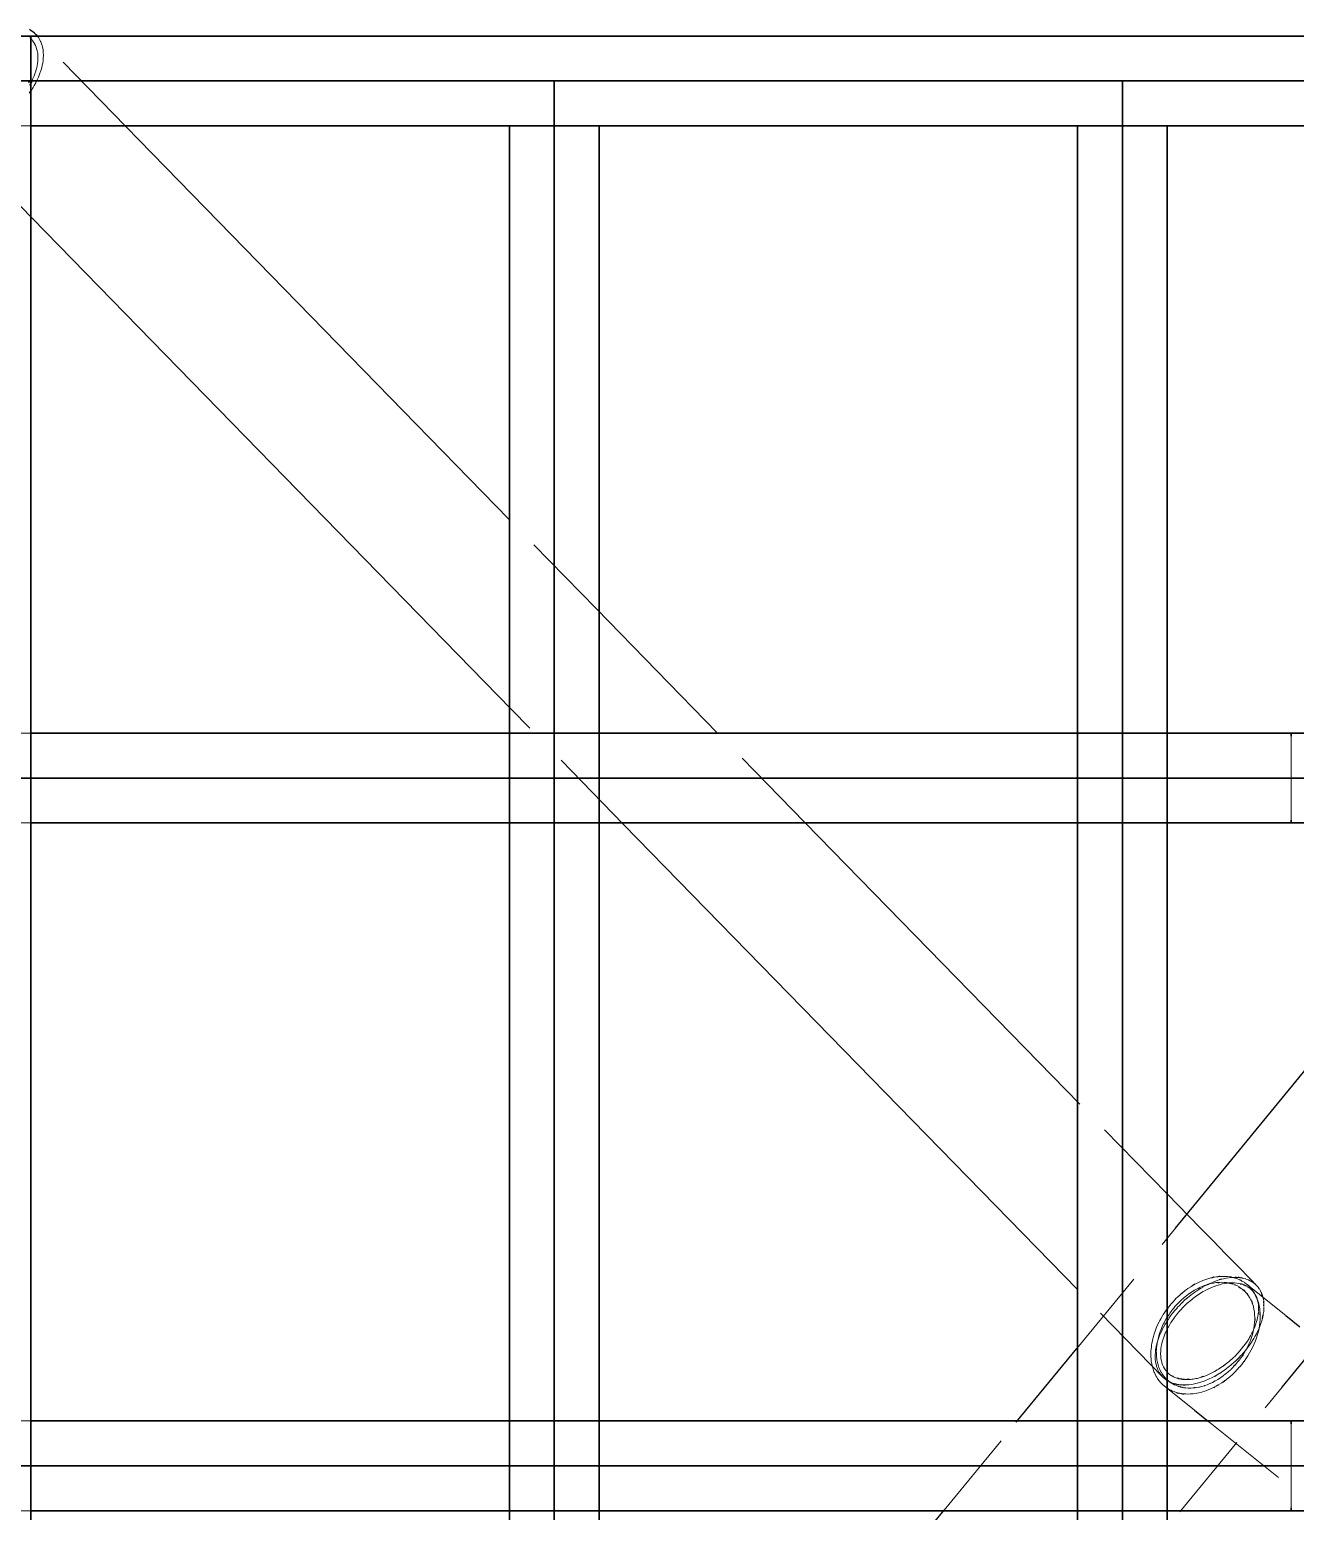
# Model space of a CAD drawing. Header units: millimetres. Extents: x -11795 to 47768, y 22971 to 65021.
# Drawn here: x 2571 to 4687, y 56670 to 59147 of the extents above; entities that cross this region are included whole.
import ezdxf

# ---------------------------------------------------------------- set-up
doc = ezdxf.new("R2010")
doc.units = ezdxf.units.MM
doc.linetypes.add('HIDDEN_50', pattern=[225, 150, -75])
for name, color, linetype, lineweight in [('PLATE_HIDDEN', 8, 'HIDDEN_50', 18), ('PLATE_VISIBLE', 7, 'Continuous', 35), ('PROFILE_HIDDEN', 9, 'HIDDEN_50', 18), ('PROFILE_VISIBLE', 4, 'Continuous', 25)]:
    doc.layers.add(name, color=color, linetype=linetype, lineweight=lineweight)

msp = doc.modelspace()

# ---------------------------------------------------------------- linework, layer by layer
at = {"layer": 'PLATE_HIDDEN'}
for p, q in [((4430.3, 59061.4), (-1238.1, 59061.4)), ((3447.9, 59061.4), (3447.9, 57559.4)), ((4397.9, 57559.4), (4397.9, 59061.4)), ((4754.9, 59061.4), (4480.2, 59061.4)), ((2572.9, 58905.2), (2572.9, 59025)), ((2578.4, 58986.4), (2428.5, 58986.4)), ((2628.4, 58986.4), (2588.4, 58986.4)), ((3372.9, 57824.6), (3372.9, 57974.2)), ((3522.9, 57974.2), (3522.9, 57824.6)), ((4322.9, 57824.6), (4322.9, 57974.2)), ((4472.9, 57974.2), (4472.9, 57824.6)), ((2502.9, 57970.8), (2572.6, 57970.8)), ((2572.9, 57817.1), (2572.9, 57966.9)), ((3369.7, 57970.8), (3519.2, 57970.8)), ((4326.2, 57970.8), (4475.6, 57970.8)), ((4679.9, 57966.1), (4679.9, 57825.5)), ((4754.9, 57895.8), (2502.9, 57895.8)), ((2572.6, 57820.8), (2502.9, 57820.8)), ((3519.2, 57820.8), (3369.7, 57820.8)), ((4475.6, 57820.8), (4326.2, 57820.8)), ((3447.9, 57559.4), (3447.9, 57355.1)), ((4397.9, 57355.1), (4397.9, 57559.4)), ((3447.9, 57305.2), (3447.9, 55595.8)), ((4397.9, 55595.8), (4397.9, 57305.2)), ((2502.9, 56820.8), (2572.6, 56820.8)), ((2572.9, 56669.2), (2572.9, 56818.9)), ((3369.7, 56820.8), (3519.2, 56820.8)), ((3372.9, 56667.8), (3372.9, 56817.4)), ((3522.9, 56817.4), (3522.9, 56667.8)), ((4322.9, 56667.8), (4322.9, 56817.4)), ((4326.2, 56820.8), (4475.6, 56820.8)), ((4472.9, 56817.4), (4472.9, 56667.8)), ((4679.9, 56815.8), (4679.9, 56675.8)), ((4754.9, 56745.8), (2502.9, 56745.8)), ((2572.6, 56670.8), (2502.9, 56670.8)), ((3519.2, 56670.8), (3369.7, 56670.8)), ((4475.6, 56670.8), (4326.2, 56670.8))]:
    msp.add_line(p, q, dxfattribs=at)
at = {"layer": 'PLATE_VISIBLE'}
for p, q in [((-1163.1, 59136.4), (6329.9, 59136.4)), ((2572.9, 59136.4), (2497.9, 59136.4)), ((6329.9, 59136.4), (2572.9, 59136.4)), ((2572.9, 59136.4), (2572.9, 58986.4)), ((2572.9, 55587.9), (2572.9, 59136.4)), ((-1238.1, 59061.4), (4754.9, 59061.4)), ((2572.9, 59060), (2568.2, 59060)), ((2572.9, 59025), (2572.9, 59060)), ((3447.9, 57559.4), (3447.9, 59061.4)), ((4397.9, 59061.4), (4397.9, 57559.4)), ((4480.2, 59061.4), (4430.3, 59061.4)), ((2572.9, 58986.4), (6329.9, 58986.4)), ((2588.4, 58986.4), (2578.4, 58986.4)), ((6075.1, 58986.4), (2628.4, 58986.4)), ((3372.9, 57974.2), (3372.9, 58986.4)), ((3372.9, 58986.4), (3522.9, 58986.4)), ((3522.9, 58986.4), (3372.9, 58986.4)), ((3372.9, 58986.4), (3372.9, 55670.8)), ((3522.9, 58986.4), (3522.9, 57974.2)), ((3522.9, 55670.8), (3522.9, 58986.4)), ((4472.9, 58986.4), (4322.9, 58986.4)), ((4322.9, 58986.4), (4322.9, 55670.8)), ((4322.9, 57974.2), (4322.9, 58986.4)), ((4322.9, 58986.4), (4472.9, 58986.4)), ((4472.9, 55670.8), (4472.9, 58986.4)), ((4472.9, 58986.4), (4472.9, 57974.2)), ((2572.9, 57966.9), (2572.9, 58905.2)), ((2572.6, 57970.8), (3369.7, 57970.8)), ((6179.9, 57970.8), (2572.9, 57970.8)), ((2572.9, 57970.8), (2572.9, 57820.8)), ((3519.2, 57970.8), (4326.2, 57970.8)), ((4475.6, 57970.8), (4679.9, 57970.8)), ((4679.9, 57970.8), (4679.9, 57966.1)), ((2497.9, 57895.8), (4754.9, 57895.8)), ((4679.9, 57825.5), (4679.9, 57820.8)), ((3369.7, 57820.8), (2572.6, 57820.8)), ((2572.9, 57820.8), (6179.9, 57820.8)), ((2572.9, 56818.9), (2572.9, 57817.1)), ((3372.9, 56817.4), (3372.9, 57824.6)), ((4326.2, 57820.8), (3519.2, 57820.8)), ((3522.9, 57824.6), (3522.9, 56817.4)), ((4322.9, 56817.4), (4322.9, 57824.6)), ((4472.9, 57824.6), (4472.9, 56817.4)), ((4679.9, 57820.8), (4475.6, 57820.8)), ((3447.9, 55595.8), (3447.9, 57559.4)), ((4397.9, 57559.4), (4397.9, 55595.8)), ((3447.9, 57355.1), (3447.9, 57305.2)), ((4397.9, 57305.2), (4397.9, 57355.1)), ((2572.6, 56820.8), (3369.7, 56820.8)), ((6179.9, 56820.8), (2572.9, 56820.8)), ((2572.9, 56820.8), (2572.9, 56670.8)), ((3519.2, 56820.8), (4326.2, 56820.8)), ((4475.6, 56820.8), (4679.9, 56820.8)), ((4679.9, 56820.8), (4679.9, 56815.8)), ((2497.9, 56745.8), (4754.9, 56745.8)), ((3369.7, 56670.8), (2572.6, 56670.8)), ((2572.9, 56670.8), (6179.9, 56670.8)), ((4326.2, 56670.8), (3519.2, 56670.8)), ((4679.9, 56670.8), (4475.6, 56670.8)), ((4679.9, 56675.8), (4679.9, 56670.8))]:
    msp.add_line(p, q, dxfattribs=at)
at = {"layer": 'PROFILE_HIDDEN'}
for p, q in [((2570.9, 59133.9), (2572.1, 59132.7)), ((2574.2, 59130.6), (2575.2, 59129.5)), ((2575.5, 59129.1), (2577.5, 59126.5)), ((2577.5, 59126.5), (2578.9, 59124)), ((2578.9, 59124), (2579.2, 59123.6)), ((2579.2, 59123.6), (2580.7, 59120.5)), ((2580.7, 59120.5), (2581.8, 59117.9)), ((2581.8, 59117.9), (2582, 59117.3)), ((2582, 59117.3), (2583, 59113.9)), ((2583, 59113.9), (2583.6, 59111)), ((2585.7, 59133.7), (2584.8, 59134.9)), ((2731.4, 58985.3), (2585.1, 59135.2)), ((2586, 59133.3), (2585.7, 59133.7)), ((2587.8, 59130.2), (2586, 59133.3)), ((2589.1, 59127.6), (2587.8, 59130.2)), ((2589.4, 59127), (2589.1, 59127.6)), ((2590.8, 59123.6), (2589.4, 59127)), ((2591.7, 59120.7), (2590.8, 59123.6)), ((2591.9, 59120), (2591.7, 59120.7)), ((2592.7, 59116.3), (2591.9, 59120)), ((2593.2, 59113.2), (2592.7, 59116.3)), ((2593.3, 59112.4), (2593.2, 59113.2)), ((2583.9, 59090.5), (2583.4, 59087.3)), ((2583.6, 59111), (2583.8, 59110.3)), ((2583.8, 59110.3), (2584.3, 59106.6)), ((2584.4, 59094.7), (2583.9, 59090.5)), ((2584.3, 59106.6), (2584.5, 59103.6)), ((2584.6, 59098.8), (2584.4, 59095.6)), ((2584.4, 59095.6), (2584.4, 59094.7)), ((2584.5, 59103.6), (2584.6, 59102.8)), ((2584.6, 59102.8), (2584.6, 59098.8)), ((2591.9, 59087.7), (2592.6, 59091.1)), ((2592.6, 59091.1), (2593.2, 59095.5)), ((2593.2, 59095.5), (2593.3, 59096.6)), ((2593.7, 59108.4), (2593.3, 59112.4)), ((2593.3, 59096.6), (2593.6, 59099.9)), ((2593.6, 59099.9), (2593.8, 59104.2)), ((2593.8, 59105.1), (2593.7, 59108.4)), ((2593.8, 59104.2), (2593.8, 59105.1)), ((2575.8, 59064.1), (2574.3, 59060.9)), ((2577.8, 59068.6), (2575.8, 59064.1)), ((2578.3, 59069.8), (2577.8, 59068.6)), ((2579.5, 59073.1), (2578.3, 59069.8)), ((2581, 59077.5), (2579.5, 59073.1)), ((2581.3, 59078.7), (2581, 59077.5)), ((2582.2, 59081.9), (2581.3, 59078.7)), ((2583.2, 59086.3), (2582.2, 59081.9)), ((2583.4, 59087.3), (2583.2, 59086.3)), ((2583.5, 59063.1), (2585.6, 59067.8)), ((2585.6, 59067.8), (2586.1, 59069.2)), ((2586.1, 59069.2), (2587.4, 59072.6)), ((2587.4, 59072.6), (2589.1, 59077.3)), ((2589.1, 59077.3), (2589.5, 59078.5)), ((2589.5, 59078.5), (2590.5, 59081.9)), ((2590.5, 59081.9), (2591.6, 59086.5)), ((2591.6, 59086.5), (2591.9, 59087.7)), ((2574.3, 59060.9), (2574, 59060.3)), ((2574.3, 59046.5), (2575.8, 59048.9)), ((2575.8, 59048.9), (2576.7, 59050.4)), ((2576.7, 59050.4), (2578.6, 59053.6)), ((2578.6, 59053.6), (2581.1, 59058.3)), ((2581.1, 59058.3), (2581.8, 59059.7)), ((2581.8, 59059.7), (2583.5, 59063.1)), ((2574.9, 58832), (2428.6, 58981.9)), ((3518.5, 58178.6), (3372.3, 58328.5)), ((3564, 57818.2), (3376, 58011)), ((3866.8, 57821.6), (3720.5, 57971.5)), ((4472.8, 57200.5), (4326.6, 57350.4)), ((4321.8, 56942.2), (4486.6, 57143.1)), ((4549.5, 57121.9), (4528.6, 57143.4)), ((4591.3, 57079.1), (4570.4, 57100.5)), ((4536, 57056.9), (4532.7, 57055.7)), ((4540.9, 57058.5), (4536, 57056.9)), ((4542.3, 57058.9), (4540.9, 57058.5)), ((4545.7, 57059.9), (4542.3, 57058.9)), ((4548.1, 57060.4), (4545.7, 57059.9)), ((4551.8, 57061.2), (4551.1, 57061.1)), ((4555.2, 57061.8), (4551.8, 57061.2)), ((4557.6, 57062), (4555.2, 57061.8)), ((4559.8, 57056.7), (4557.4, 57056)), ((4561.2, 57062.4), (4560.6, 57062.3)), ((4564.6, 57062.5), (4561.2, 57062.4)), ((4566.8, 57058.6), (4564.5, 57058)), ((4569.1, 57062.5), (4564.6, 57062.5)), ((4571.4, 57059.5), (4566.8, 57058.6)), ((4570.3, 57062.5), (4569.1, 57062.5)), ((4573.6, 57062.2), (4570.3, 57062.5)), ((4576, 57060.3), (4571.4, 57059.6)), ((4578, 57061.7), (4573.6, 57062.2)), ((4580.3, 57060.7), (4576, 57060.3)), ((4578.5, 57061.6), (4578, 57061.7)), ((4584.8, 57060.9), (4580.4, 57060.7)), ((4582.3, 57060.8), (4580.6, 57061.2)), ((4586.4, 57059.7), (4582.3, 57060.8)), ((4586.8, 57060.9), (4584.8, 57060.9)), ((4587.3, 57059.4), (4586.4, 57059.7)), ((4590.4, 57058.4), (4587.3, 57059.4)), ((4591, 57060.7), (4589, 57060.9)), ((4594.2, 57056.7), (4590.4, 57058.4)), ((4596.8, 57060.1), (4594.9, 57060.3)), ((4600.9, 57059.2), (4599, 57059.6)), ((4604.2, 57058.3), (4600.9, 57059.2)), ((4608, 57056.9), (4604.5, 57058.2)), ((4609.5, 57056.2), (4608, 57056.9)), ((4622.6, 57047), (4612.2, 57057.7)), ((4466.1, 56893.7), (4323.3, 57040)), ((4495.1, 57032.4), (4494.3, 57031.7)), ((4498.6, 57035.3), (4497.3, 57034.2)), ((4503.1, 57038.8), (4498.6, 57035.3)), ((4504.7, 57040), (4503.1, 57038.8)), ((4507.6, 57042.1), (4504.7, 57040)), ((4507.1, 57031.8), (4508.5, 57032.8)), ((4512.2, 57045.2), (4507.6, 57042.1)), ((4514.7, 57033.1), (4510.2, 57029.6)), ((4512, 57035.2), (4514.2, 57036.7)), ((4513.8, 57046.2), (4512.2, 57045.2)), ((4515.4, 57047.1), (4513.8, 57046.2)), ((4514.2, 57036.7), (4515.7, 57037.7)), ((4519.3, 57036.4), (4515.1, 57033.4)), ((4515.7, 57037.7), (4518.6, 57039.4)), ((4518.6, 57039.4), (4523.1, 57041.9)), ((4521.6, 57050.6), (4519.2, 57049.3)), ((4524, 57039.6), (4519.3, 57036.4)), ((4523.2, 57051.4), (4521.6, 57050.6)), ((4523.1, 57041.9), (4524.6, 57042.6)), ((4526.4, 57053), (4523.2, 57051.4)), ((4528.7, 57042.6), (4524.3, 57039.8)), ((4524.5, 57031.7), (4528.6, 57034.4)), ((4524.6, 57042.6), (4527.6, 57044.1)), ((4531.2, 57055.1), (4526.4, 57053)), ((4527.6, 57044.1), (4532.2, 57046.1)), ((4528.6, 57034.4), (4533.1, 57037.1)), ((4533.5, 57045.3), (4528.7, 57042.6)), ((4532.7, 57055.7), (4531.2, 57055.1)), ((4532.2, 57046.1), (4533.6, 57046.7)), ((4533.4, 57037.2), (4537.7, 57039.6)), ((4533.6, 57046.7), (4536.7, 57047.8)), ((4538.3, 57047.9), (4533.7, 57045.5)), ((4536.7, 57047.8), (4539, 57048.6)), ((4537.7, 57039.6), (4542.2, 57041.9)), ((4543.1, 57050.3), (4538.3, 57047.9)), ((4542, 57049.5), (4542.7, 57049.7)), ((4542.4, 57041.9), (4546.8, 57043.9)), ((4542.7, 57049.7), (4545.9, 57050.5)), ((4547.9, 57052.4), (4543.2, 57050.3)), ((4545.9, 57050.5), (4550.4, 57051.5)), ((4546.8, 57043.9), (4551.3, 57045.8)), ((4552.6, 57054.3), (4547.9, 57052.4)), ((4550.4, 57051.5), (4551.7, 57051.7)), ((4551.4, 57045.8), (4555.8, 57047.4)), ((4551.7, 57051.7), (4554.9, 57052.2)), ((4557.4, 57056), (4552.7, 57054.3)), ((4554.9, 57052.2), (4557.1, 57052.4)), ((4555.8, 57047.4), (4560.3, 57048.7)), ((4559.9, 57052.6), (4560.5, 57052.6)), ((4560.3, 57048.7), (4564.7, 57049.9)), ((4560.5, 57052.6), (4563.7, 57052.7)), ((4563.7, 57052.7), (4568, 57052.6)), ((4564.7, 57049.9), (4569, 57050.7)), ((4568, 57052.6), (4569, 57052.4)), ((4569, 57052.4), (4570.6, 57052.3)), ((4569.1, 57050.7), (4573.4, 57051.4)), ((4573.4, 57051.4), (4575.4, 57051.6)), ((4574.2, 57051.8), (4576.3, 57051.4)), ((4579.6, 57051.8), (4581.7, 57051.9)), ((4581.7, 57051.9), (4585.4, 57051.8)), ((4582.1, 57049.9), (4584.1, 57049.3)), ((4585.6, 57051.8), (4589.5, 57051.4)), ((4586.3, 57048.4), (4587.7, 57047.8)), ((4587.7, 57047.8), (4591.3, 57046)), ((4589.5, 57051.4), (4592.9, 57050.8)), ((4593.2, 57050.8), (4595, 57050.4)), ((4596.2, 57042.9), (4597.8, 57041.8)), ((4597.9, 57054.8), (4596.4, 57055.6)), ((4601.4, 57052.7), (4597.9, 57054.8)), ((4598.3, 57049.4), (4599.8, 57048.9)), ((4602.2, 57038), (4603.6, 57036.6)), ((4604.8, 57050.3), (4603.4, 57051.3)), ((4603.6, 57036.6), (4604, 57036.1)), ((4604, 57036.1), (4605.1, 57034.9)), ((4604.7, 57046.8), (4606, 57046.1)), ((4606.4, 57049), (4604.8, 57050.3)), ((4604.8, 57050.3), (4671.1, 56997.2)), ((4607.4, 57032.1), (4608.5, 57030.5)), ((4607.8, 57045), (4609.2, 57044.1)), ((4609.2, 57044.1), (4611.5, 57042.3)), ((4610.9, 57044.8), (4609.7, 57046)), ((4612.3, 57043.3), (4610.9, 57044.8)), ((4611.8, 57042.1), (4614.2, 57039.8)), ((4614.5, 57053.6), (4612.9, 57054.5)), ((4614.2, 57039.8), (4616.1, 57037.7)), ((4615.7, 57052.7), (4614.5, 57053.6)), ((4616.2, 57038.4), (4615.1, 57039.8)), ((4618.5, 57034.9), (4616.2, 57038.4)), ((4616.4, 57037.3), (4618.4, 57034.7)), ((4618.4, 57034.7), (4619.9, 57032.2)), ((4618.8, 57034.4), (4618.5, 57034.9)), ((4620.6, 57031.2), (4618.8, 57034.4)), ((4619.9, 57032.2), (4620.2, 57031.8)), ((4624.9, 57044.3), (4622.6, 57047)), ((4626.6, 57041.9), (4624.9, 57044.3)), ((4627, 57041.5), (4626.6, 57041.9)), ((4628.8, 57038.4), (4627, 57041.5)), ((4630.1, 57035.8), (4628.8, 57038.4)), ((4630.4, 57035.2), (4630.1, 57035.8)), ((4631, 57033.5), (4630.4, 57035.2)), ((4474.7, 57010.6), (4473.7, 57009.3)), ((4478.3, 57015.2), (4474.7, 57010.6)), ((4479.1, 57016.1), (4478.3, 57015.2)), ((4479, 57003.5), (4482.4, 57007.8)), ((4482.1, 57019.5), (4481, 57018.2)), ((4486, 57023.7), (4482.1, 57019.5)), ((4482.4, 57007.8), (4483.9, 57009.6)), ((4483.9, 57009.6), (4485.9, 57012)), ((4489.3, 57009.7), (4485.5, 57005.4)), ((4485.9, 57012), (4489.5, 57016.1)), ((4487.6, 57025.4), (4486, 57023.7)), ((4490.1, 57027.8), (4487.6, 57025.4)), ((4489.8, 57010.3), (4489.3, 57009.7)), ((4489.5, 57016.1), (4491.1, 57017.7)), ((4493.2, 57014), (4489.8, 57010.3)), ((4494.3, 57031.7), (4490.1, 57027.8)), ((4491.1, 57017.7), (4493.4, 57020)), ((4497.3, 57018.1), (4493.2, 57014)), ((4493.4, 57020), (4497.3, 57023.7)), ((4495.5, 57006.6), (4499.2, 57010.6)), ((4497.3, 57023.7), (4498.9, 57025.1)), ((4497.8, 57018.5), (4497.3, 57018.1)), ((4501.5, 57022), (4497.8, 57018.5)), ((4498.9, 57025.1), (4501.4, 57027.3)), ((4499.2, 57010.6), (4499.7, 57011.1)), ((4499.7, 57011.1), (4503.1, 57014.5)), ((4501.4, 57027.3), (4505.5, 57030.6)), ((4505.8, 57025.9), (4501.5, 57022)), ((4503.1, 57014.5), (4507.1, 57018.2)), ((4505.5, 57030.6), (4507.1, 57031.8)), ((4506.2, 57026.2), (4505.8, 57025.9)), ((4510.2, 57029.6), (4506.2, 57026.2)), ((4507.1, 57018.2), (4507.6, 57018.6)), ((4507.6, 57018.6), (4511.3, 57021.8)), ((4511.3, 57021.8), (4515.5, 57025.2)), ((4515.9, 57025.5), (4519.8, 57028.4)), ((4519.8, 57028.4), (4524.2, 57031.5)), ((4608.5, 57030.5), (4608.8, 57030)), ((4608.8, 57030), (4610.7, 57027.1)), ((4610.7, 57027.1), (4612.6, 57023.6)), ((4612.6, 57023.6), (4612.8, 57023.1)), ((4612.8, 57023.1), (4613.6, 57021.5)), ((4615, 57017.9), (4615.8, 57015.9)), ((4615.9, 57015.5), (4617, 57011.9)), ((4617, 57011.9), (4617.9, 57007.7)), ((4618, 57007.3), (4618.7, 57003.3)), ((4620.2, 57031.8), (4620.9, 57030.3)), ((4621.5, 57029.2), (4620.6, 57031.2)), ((4622.2, 57027.4), (4622.7, 57026.1)), ((4624, 57023.2), (4622.6, 57026.8)), ((4622.7, 57026.1), (4623, 57025.5)), ((4623, 57025.5), (4624, 57022.1)), ((4625.4, 57019), (4624, 57023.2)), ((4624, 57022.1), (4624.6, 57019.2)), ((4624.6, 57019.2), (4624.8, 57018.5)), ((4624.8, 57018.5), (4625.3, 57014.8)), ((4625.3, 57014.8), (4625.5, 57011.8)), ((4626.5, 57014.6), (4625.5, 57018.6)), ((4625.5, 57011.8), (4625.6, 57011)), ((4625.6, 57011), (4625.6, 57007)), ((4627.4, 57010.1), (4626.5, 57014.6)), ((4628, 57005.4), (4627.5, 57009.7)), ((4632.6, 57028.9), (4632.2, 57030.3)), ((4632.8, 57028.2), (4632.6, 57028.9)), ((4633.7, 57024.5), (4632.8, 57028.2)), ((4634.2, 57021.4), (4633.7, 57024.5)), ((4634.3, 57004.8), (4634.6, 57008.1)), ((4634.6, 57016.6), (4634.5, 57018.6)), ((4634.7, 57014.9), (4634.6, 57016.6)), ((4634.6, 57008.1), (4634.7, 57012.4)), ((4459.4, 56986.4), (4456.9, 56981.3)), ((4460.6, 56988.8), (4459.4, 56986.4)), ((4462, 56991.4), (4460.6, 56988.8)), ((4464.9, 56996.4), (4462, 56991.4)), ((4466.3, 56998.6), (4464.9, 56996.4)), ((4465.2, 56980.2), (4466.4, 56982.5)), ((4468, 57001.2), (4466.3, 56998.6)), ((4466.4, 56982.5), (4467.6, 56985)), ((4469.3, 56982.5), (4466.6, 56977.8)), ((4467.6, 56985), (4470.2, 56989.8)), ((4471.2, 57006), (4468, 57001.2)), ((4469.8, 56983.4), (4469.3, 56982.5)), ((4472.2, 56987.2), (4469.8, 56983.4)), ((4470.2, 56989.8), (4471.4, 56991.9)), ((4472, 57007), (4471.2, 57006)), ((4471.4, 56991.9), (4472.2, 56993.2)), ((4473.7, 56989.5), (4472.2, 56987.2)), ((4474.4, 56996.7), (4475.9, 56999)), ((4478.5, 56996.4), (4475.8, 56992.6)), ((4475.9, 56999), (4477.3, 57001)), ((4476.5, 56980.9), (4479.2, 56985.3)), ((4477.3, 57001), (4479, 57003.5)), ((4481.9, 57000.9), (4478.5, 56996.4)), ((4479.2, 56985.3), (4479.7, 56986.1)), ((4479.7, 56986.1), (4482.1, 56989.7)), ((4482.5, 57001.6), (4481.9, 57000.9)), ((4482.1, 56989.7), (4485.2, 56994.1)), ((4485.5, 57005.4), (4482.5, 57001.6)), ((4485.2, 56994.1), (4485.7, 56994.7)), ((4485.7, 56994.7), (4488.4, 56998.3)), ((4488.4, 56998.3), (4491.9, 57002.5)), ((4491.9, 57002.5), (4492.4, 57003.1)), ((4492.4, 57003.1), (4495.5, 57006.6)), ((4619, 56984.8), (4618.4, 56980)), ((4618.7, 57003.3), (4619.1, 56998.8)), ((4619.1, 56987.1), (4619, 56984.8)), ((4619.1, 56998.5), (4619.3, 56994.3)), ((4619.3, 56994.3), (4619.3, 56991.9)), ((4621.9, 56985.7), (4620.5, 56981.3)), ((4622.2, 56986.9), (4621.9, 56985.7)), ((4623.1, 56990.1), (4622.2, 56986.9)), ((4624.1, 56994.5), (4623.1, 56990.1)), ((4624.3, 56995.5), (4624.1, 56994.5)), ((4624.9, 56998.7), (4624.3, 56995.5)), ((4625.1, 57000.8), (4624.9, 56998.7)), ((4625.6, 57007), (4625.4, 57003.8)), ((4627.3, 56980.7), (4628, 56985.8)), ((4628.4, 57000.7), (4628, 57005.4)), ((4628, 56985.8), (4628.4, 56990.6)), ((4628.4, 56990.8), (4628.5, 56995.8)), ((4628.4, 56980.7), (4630, 56985.5)), ((4628.5, 56995.8), (4628.5, 56998.1)), ((4630, 56985.5), (4630.4, 56986.7)), ((4630.4, 56986.7), (4631.5, 56990.1)), ((4631.5, 56990.1), (4632, 56992.4)), ((4633.2, 56997.6), (4633.5, 56999.3)), ((4633.5, 56999.3), (4634.2, 57003.7)), ((4634.2, 57003.7), (4634.3, 57004.8)), ((4448.8, 56958.1), (4448.2, 56955.5)), ((4449.4, 56960.6), (4448.8, 56958.1)), ((4451, 56965.8), (4449.4, 56960.6)), ((4451.8, 56968.4), (4451, 56965.8)), ((4452.7, 56971), (4451.8, 56968.4)), ((4454.7, 56976.2), (4452.7, 56971)), ((4455.8, 56978.7), (4454.7, 56976.2)), ((4456.9, 56981.3), (4455.8, 56978.7)), ((4457, 56955.7), (4458.1, 56960.6)), ((4458.2, 56958.8), (4457, 56955.2)), ((4458.1, 56960.6), (4458.9, 56963.1)), ((4460, 56963.5), (4458.2, 56958.8)), ((4458.9, 56963.1), (4459.6, 56965.5)), ((4459.6, 56965.5), (4461.2, 56970.5)), ((4460.4, 56964.6), (4460, 56963.5)), ((4462, 56968.3), (4460.4, 56964.6)), ((4461.2, 56970.5), (4462.2, 56972.9)), ((4464.2, 56973), (4462, 56968.3)), ((4462.2, 56972.9), (4463.1, 56975.4)), ((4463.1, 56975.4), (4465.2, 56980.2)), ((4464.7, 56974), (4464.2, 56973)), ((4466.6, 56977.8), (4464.7, 56974)), ((4464.9, 56954), (4466.3, 56958.4)), ((4466.3, 56958.4), (4466.6, 56959.4)), ((4466.6, 56959.4), (4467.8, 56962.9)), ((4467.8, 56962.9), (4469.7, 56967.4)), ((4469.7, 56967.4), (4470.1, 56968.3)), ((4470.1, 56968.3), (4471.7, 56971.9)), ((4471.7, 56971.9), (4474, 56976.4)), ((4474, 56976.4), (4474.5, 56977.2)), ((4474.5, 56977.2), (4476.5, 56980.9)), ((4609.7, 56958.8), (4606.9, 56954.4)), ((4610.5, 56960.3), (4609.7, 56958.8)), ((4612.3, 56963.3), (4610.5, 56960.3)), ((4613.7, 56960.4), (4611.9, 56955.5)), ((4614.6, 56967.8), (4612.3, 56963.3)), ((4615.3, 56965.3), (4613.7, 56960.4)), ((4615.3, 56969.1), (4614.6, 56967.8)), ((4616.8, 56972.3), (4615.3, 56969.1)), ((4616.5, 56970.2), (4615.3, 56965.3)), ((4617.6, 56975.2), (4616.6, 56970.3)), ((4618.7, 56976.8), (4616.8, 56972.3)), ((4616.8, 56957.1), (4617.6, 56958.6)), ((4618.4, 56979.8), (4617.6, 56975.2)), ((4617.6, 56958.6), (4619.5, 56961.8)), ((4619.2, 56978), (4618.7, 56976.8)), ((4620.5, 56981.3), (4619.2, 56978)), ((4619.5, 56961.8), (4622.1, 56966.5)), ((4620.4, 56954.8), (4622.3, 56960)), ((4622.1, 56966.5), (4622.8, 56967.9)), ((4622.3, 56960), (4623.9, 56965.2)), ((4622.8, 56967.9), (4624.4, 56971.3)), ((4623.9, 56965.2), (4625.3, 56970.3)), ((4624.4, 56971.3), (4626.5, 56976)), ((4625.3, 56970.4), (4626.4, 56975.6)), ((4626.4, 56975.6), (4627.3, 56980.5)), ((4626.5, 56976), (4627.1, 56977.4)), ((4627.1, 56977.4), (4628.4, 56980.7)), ((4445.7, 56937.9), (4445.6, 56935.1)), ((4445.6, 56935.1), (4445.6, 56930.2)), ((4445.9, 56940.1), (4445.7, 56937.9)), ((4446.4, 56945.2), (4445.9, 56940.1)), ((4446.8, 56947.9), (4446.4, 56945.2)), ((4447.1, 56950.3), (4446.8, 56947.9)), ((4448.2, 56955.5), (4447.1, 56950.3)), ((4453.1, 56936), (4452.8, 56931.6)), ((4453.2, 56937.2), (4453.1, 56936)), ((4453.6, 56940.4), (4453.2, 56937.2)), ((4454.4, 56944.9), (4453.6, 56940.4)), ((4454.6, 56946.1), (4454.4, 56944.9)), ((4455.4, 56949.5), (4454.6, 56946.1)), ((4454.7, 56936.5), (4454.9, 56941.2)), ((4454.8, 56934.5), (4454.7, 56936.5)), ((4454.8, 56931.9), (4454.8, 56934.5)), ((4454.9, 56941.2), (4455.1, 56943.8)), ((4455.1, 56943.8), (4455.3, 56946)), ((4455.3, 56946), (4456, 56950.8)), ((4456.7, 56954.1), (4455.4, 56949.5)), ((4456, 56950.8), (4456.5, 56953.4)), ((4456.5, 56953.4), (4457, 56955.7)), ((4457, 56955.2), (4456.7, 56954.1)), ((4461.9, 56934.1), (4462, 56937)), ((4461.9, 56932.9), (4461.9, 56934.1)), ((4462, 56929), (4461.9, 56932.9)), ((4462, 56937), (4462.3, 56941.1)), ((4462.3, 56941.1), (4462.5, 56942.2)), ((4462.5, 56942.2), (4462.9, 56945.3)), ((4462.9, 56945.3), (4463.8, 56949.6)), ((4463.8, 56949.6), (4464.1, 56950.7)), ((4464.1, 56950.7), (4464.9, 56954)), ((4590.1, 56933.3), (4586.3, 56929.4)), ((4591.5, 56934.8), (4590.1, 56933.3)), ((4593.8, 56937.3), (4591.5, 56934.8)), ((4597.3, 56941.5), (4593.8, 56937.3)), ((4598.5, 56943), (4597.3, 56941.5)), ((4597.6, 56931.6), (4600.1, 56934.4)), ((4600.7, 56945.7), (4598.5, 56943)), ((4600.1, 56934.4), (4603.8, 56938.7)), ((4603.9, 56950), (4600.7, 56945.7)), ((4602.6, 56936.3), (4601.2, 56934.1)), ((4605.2, 56941), (4602.6, 56936.3)), ((4603.8, 56938.7), (4605, 56940.3)), ((4604.9, 56951.5), (4603.9, 56950)), ((4606.9, 56954.4), (4604.9, 56951.5)), ((4605, 56940.3), (4607.3, 56943.2)), ((4607.7, 56945.8), (4605.3, 56941.2)), ((4607.3, 56943.2), (4610.6, 56947.8)), ((4609.9, 56950.6), (4607.7, 56945.8)), ((4607.8, 56929.8), (4610.6, 56934.5)), ((4611.9, 56955.5), (4610, 56950.7)), ((4610.6, 56947.8), (4611.7, 56949.3)), ((4610.6, 56934.5), (4613.4, 56939.5)), ((4611.7, 56949.3), (4613.8, 56952.4)), ((4613.5, 56939.7), (4616, 56944.6)), ((4613.8, 56952.4), (4616.8, 56957.1)), ((4616, 56944.6), (4618.3, 56949.7)), ((4618.3, 56949.8), (4620.4, 56954.8)), ((4445.6, 56930.2), (4445.7, 56928.1)), ((4445.7, 56928.1), (4445.8, 56925.4)), ((4445.8, 56925.4), (4446.3, 56920.7)), ((4446.3, 56920.7), (4446.6, 56918.7)), ((4446.6, 56918.7), (4447.1, 56916.1)), ((4447.1, 56916.1), (4448.1, 56911.6)), ((4448.1, 56911.6), (4448.6, 56909.9)), ((4448.6, 56909.9), (4449.3, 56907.3)), ((4452.8, 56931.6), (4452.8, 56928.6)), ((4452.8, 56928.6), (4452.8, 56927.4)), ((4452.8, 56927.4), (4453, 56923.3)), ((4453, 56923.3), (4453.3, 56920.6)), ((4453.3, 56920.6), (4453.5, 56919.4)), ((4453.5, 56919.4), (4454.2, 56915.6)), ((4454.2, 56915.6), (4454.9, 56913.1)), ((4455.2, 56927.3), (4454.8, 56931.9)), ((4454.9, 56913.1), (4455.2, 56911.9)), ((4455.4, 56925.5), (4455.2, 56927.3)), ((4455.2, 56911.9), (4456.4, 56908.4)), ((4455.7, 56922.9), (4455.4, 56925.5)), ((4456.6, 56918.6), (4455.7, 56922.9)), ((4456.4, 56908.4), (4457.4, 56906.2)), ((4457, 56917), (4456.6, 56918.6)), ((4457.7, 56914.5), (4457, 56917)), ((4459, 56910.5), (4457.7, 56914.5)), ((4459.6, 56909), (4459, 56910.5)), ((4460.6, 56906.7), (4459.6, 56909)), ((4462.3, 56926.4), (4462, 56929)), ((4462.4, 56925.2), (4462.3, 56926.4)), ((4463.1, 56921.6), (4462.4, 56925.2)), ((4463.7, 56919.2), (4463.1, 56921.6)), ((4464, 56918.1), (4463.7, 56919.2)), ((4465.1, 56914.8), (4464, 56918.1)), ((4466, 56912.7), (4465.1, 56914.8)), ((4466.5, 56911.6), (4466, 56912.7)), ((4468.1, 56908.7), (4466.5, 56911.6)), ((4469.4, 56906.9), (4468.1, 56908.7)), ((4561.1, 56908.9), (4558.6, 56907.4)), ((4565.5, 56911.9), (4561.1, 56908.9)), ((4566.4, 56912.6), (4565.5, 56911.9)), ((4569.8, 56915.1), (4568.6, 56914.2)), ((4574.1, 56918.4), (4569.8, 56915.1)), ((4570.4, 56907.1), (4572.3, 56908.6)), ((4572.3, 56908.6), (4575, 56910.6)), ((4575.8, 56919.8), (4574.1, 56918.4)), ((4575, 56910.6), (4579.5, 56914.2)), ((4578.3, 56921.9), (4575.8, 56919.8)), ((4582.4, 56925.6), (4578.3, 56921.9)), ((4579.5, 56914.2), (4581.2, 56915.7)), ((4582.6, 56910.4), (4580.9, 56908.6)), ((4581.2, 56915.7), (4583.8, 56917.9)), ((4583.9, 56927.1), (4582.4, 56925.6)), ((4584.5, 56912.3), (4582.6, 56910.4)), ((4583.8, 56917.9), (4588.1, 56921.9)), ((4586.3, 56929.4), (4583.9, 56927.1)), ((4588.1, 56921.9), (4589.7, 56923.4)), ((4590, 56918.5), (4588.3, 56916.6)), ((4589.7, 56923.4), (4592.2, 56925.9)), ((4591.7, 56920.6), (4590, 56918.5)), ((4590.1, 56906.8), (4593.9, 56911.1)), ((4592.2, 56925.9), (4596.2, 56930.1)), ((4594.2, 56911.4), (4597.6, 56915.5)), ((4596.6, 56927.2), (4595.1, 56925.1)), ((4596.2, 56930.1), (4597.6, 56931.6)), ((4598.2, 56929.4), (4596.6, 56927.2)), ((4597.6, 56915.5), (4601.1, 56920.1)), ((4601.4, 56920.4), (4604.5, 56924.8)), ((4604.5, 56924.8), (4607.7, 56929.6)), ((4449.3, 56907.3), (4450.8, 56903.1)), ((4450.8, 56903.1), (4451.5, 56901.6)), ((4451.5, 56901.6), (4452.5, 56899.2)), ((4452.5, 56899.2), (4454.5, 56895.4)), ((4454.5, 56895.4), (4455.3, 56894)), ((4455.3, 56894), (4456.7, 56891.7)), ((4456.7, 56891.7), (4459.1, 56888.3)), ((4457.4, 56906.2), (4457.9, 56905.1)), ((4457.9, 56905.1), (4459.6, 56901.9)), ((4459.1, 56888.3), (4460.1, 56887.2)), ((4459.6, 56901.9), (4460.8, 56900)), ((4460.1, 56887.2), (4461.8, 56885.1)), ((4462.4, 56903), (4460.6, 56906.7)), ((4460.8, 56900), (4461.5, 56899)), ((4461.5, 56899), (4463.7, 56896.2)), ((4461.8, 56885.1), (4464.6, 56882.2)), ((4463.1, 56901.8), (4462.4, 56903)), ((4464.4, 56899.6), (4463.1, 56901.8)), ((4463.7, 56896.2), (4465.2, 56894.6)), ((4466.7, 56896.3), (4464.4, 56899.6)), ((4465.2, 56894.6), (4466.1, 56893.7)), ((4466.1, 56893.7), (4468.7, 56891.4)), ((4467.6, 56895.3), (4466.7, 56896.3)), ((4469.2, 56893.3), (4467.6, 56895.3)), ((4468.7, 56891.4), (4470.4, 56890.1)), ((4471.9, 56890.4), (4469.2, 56893.3)), ((4470, 56905.9), (4469.4, 56906.9)), ((4472.1, 56903.3), (4470, 56905.9)), ((4470.4, 56890.1), (4471.5, 56889.3)), ((4471.5, 56889.3), (4474.5, 56887.4)), ((4472.8, 56889.6), (4471.9, 56890.4)), ((4472.8, 56902.6), (4472.1, 56903.3)), ((4474.8, 56887.8), (4472.8, 56889.6)), ((4474.4, 56901), (4474, 56901.4)), ((4476.9, 56898.8), (4474.4, 56901)), ((4474.5, 56887.4), (4475.5, 56886.9)), ((4477.8, 56885.5), (4474.8, 56887.8)), ((4478.6, 56897.6), (4476.9, 56898.8)), ((4477.1, 56886.1), (4477.8, 56885.7)), ((4477.8, 56885.7), (4479.5, 56885)), ((4478.9, 56884.8), (4477.8, 56885.5)), ((4479.7, 56896.9), (4478.6, 56897.6)), ((4481.1, 56883.4), (4478.9, 56884.8)), ((4481.1, 56896), (4479.7, 56896.9)), ((4484.5, 56881.5), (4481.1, 56883.4)), ((4484.5, 56894.3), (4483.5, 56894.7)), ((4484, 56883.4), (4484.7, 56883.2)), ((4485.7, 56893.7), (4484.5, 56894.3)), ((4489, 56892.5), (4485.7, 56893.7)), ((4490, 56892.2), (4489, 56892.5)), ((4492.5, 56891.5), (4491.8, 56891.7)), ((4494.3, 56891.1), (4492.5, 56891.5)), ((4498.2, 56890.5), (4497.2, 56890.6)), ((4499.1, 56890.4), (4498.2, 56890.5)), ((4503.8, 56890.1), (4501.8, 56890.2)), ((4504.9, 56890.1), (4503.8, 56890.1)), ((4512, 56890.3), (4509.9, 56890.2)), ((4514.2, 56890.6), (4512, 56890.3)), ((4516.2, 56890.8), (4514.2, 56890.6)), ((4520.6, 56891.6), (4516.2, 56890.8)), ((4518.3, 56882.8), (4523, 56883.9)), ((4522.8, 56892.1), (4520.6, 56891.6)), ((4525, 56892.6), (4522.8, 56892.1)), ((4523, 56883.9), (4525.3, 56884.5)), ((4529.4, 56893.8), (4525, 56892.6)), ((4525.3, 56884.5), (4527.7, 56885.2)), ((4527.7, 56885.2), (4532.4, 56886.8)), ((4530.5, 56894.2), (4529.4, 56893.8)), ((4532.4, 56886.8), (4534.7, 56887.6)), ((4533.9, 56895.3), (4532.8, 56895)), ((4538.4, 56897), (4533.9, 56895.3)), ((4534.7, 56887.6), (4537.2, 56888.5)), ((4537.2, 56888.5), (4542, 56890.6)), ((4540.6, 56898), (4538.4, 56897)), ((4544.2, 56883.3), (4539.6, 56881.4)), ((4543, 56899), (4540.6, 56898)), ((4542, 56890.6), (4544.3, 56891.6)), ((4547.5, 56901.2), (4543, 56899)), ((4545, 56883.6), (4544.2, 56883.3)), ((4544.3, 56891.6), (4546.8, 56892.8)), ((4548.7, 56885.4), (4545, 56883.6)), ((4546.8, 56892.8), (4551.6, 56895.3)), ((4549.6, 56902.3), (4547.5, 56901.2)), ((4553.2, 56887.7), (4548.7, 56885.4)), ((4552.1, 56903.5), (4549.6, 56902.3)), ((4551.6, 56895.3), (4552.7, 56895.9)), ((4556.6, 56906.1), (4552.1, 56903.5)), ((4553.9, 56888.2), (4553.2, 56887.7)), ((4557.7, 56890.3), (4553.9, 56888.2)), ((4555.1, 56897.2), (4556.4, 56897.9)), ((4556.4, 56897.9), (4561.1, 56900.8)), ((4558.6, 56907.4), (4556.6, 56906.1)), ((4562.1, 56893.2), (4557.7, 56890.3)), ((4560.2, 56882.3), (4564.2, 56884.8)), ((4561.1, 56900.8), (4562.1, 56901.5)), ((4562.7, 56893.6), (4562.1, 56893.2)), ((4566.4, 56896.2), (4562.7, 56893.6)), ((4564.2, 56884.8), (4566.5, 56886.3)), ((4564.5, 56903), (4565.8, 56903.9)), ((4565.8, 56903.9), (4570.4, 56907.1)), ((4570.6, 56899.4), (4566.4, 56896.2)), ((4571.1, 56899.9), (4570.6, 56899.4)), ((4574.8, 56902.9), (4571.1, 56899.9)), ((4571.3, 56889.8), (4573.2, 56891.3)), ((4573.2, 56891.3), (4577.6, 56894.9)), ((4578.8, 56906.5), (4574.8, 56902.9)), ((4577.6, 56894.9), (4578.1, 56895.3)), ((4578.1, 56895.3), (4581.9, 56898.7)), ((4581.9, 56898.7), (4586, 56902.6)), ((4586, 56902.6), (4586.4, 56903.1)), ((4586.4, 56903.1), (4590.1, 56906.8)), ((4464.6, 56882.2), (4465.7, 56881.2)), ((4465.7, 56881.2), (4467.7, 56879.4)), ((4467.7, 56879.4), (4470.9, 56876.9)), ((4467.7, 56879.4), (4518.4, 56838.8)), ((4470.9, 56876.9), (4472, 56876.2)), ((4472, 56876.2), (4474.4, 56874.6)), ((4474.4, 56874.6), (4478, 56872.6)), ((4478, 56872.6), (4479.1, 56872.1)), ((4479.1, 56872.1), (4481.7, 56870.9)), ((4481.7, 56870.9), (4485.7, 56869.4)), ((4485.6, 56881), (4484.5, 56881.5)), ((4484.7, 56883.2), (4486.6, 56882.7)), ((4488.2, 56879.9), (4485.6, 56881)), ((4485.7, 56869.4), (4486.8, 56869)), ((4486.8, 56869), (4488.3, 56868.6)), ((4491.9, 56878.5), (4488.2, 56879.9)), ((4489.6, 56882.1), (4490.7, 56881.9)), ((4490.7, 56881.9), (4491.5, 56881.7)), ((4491.8, 56867.6), (4493.9, 56867.1)), ((4493, 56878.2), (4491.9, 56878.5)), ((4494.4, 56877.8), (4493, 56878.2)), ((4493.9, 56867.1), (4495.1, 56867)), ((4494, 56669), (4665.2, 56877.6)), ((4494.4, 56881.4), (4496.4, 56881.2)), ((4495.1, 56867), (4496.7, 56866.7)), ((4496.4, 56881.2), (4498.7, 56881.1)), ((4499.8, 56876.6), (4497.8, 56877)), ((4498.7, 56881.1), (4499.6, 56881)), ((4500.9, 56876.5), (4499.8, 56876.6)), ((4500.5, 56866.2), (4502.7, 56866)), ((4504, 56876.1), (4500.9, 56876.5)), ((4502.7, 56881), (4504.9, 56881.1)), ((4502.7, 56866), (4503.8, 56866)), ((4503.8, 56866), (4507.2, 56865.9)), ((4508.2, 56875.8), (4504, 56876.1)), ((4504.9, 56881.1), (4507.2, 56881.3)), ((4507.2, 56881.3), (4509.3, 56881.4)), ((4507.2, 56865.9), (4511.8, 56866)), ((4509.3, 56875.8), (4508.2, 56875.8)), ((4509.3, 56881.4), (4513.8, 56882)), ((4512.5, 56875.8), (4509.3, 56875.8)), ((4511.8, 56866), (4512.9, 56866.1)), ((4516.9, 56876), (4512.5, 56875.8)), ((4512.9, 56866.1), (4516.5, 56866.4)), ((4513.8, 56882), (4516.1, 56882.4)), ((4516.1, 56882.4), (4518.3, 56882.8)), ((4516.5, 56866.4), (4521.2, 56867)), ((4517.4, 56876.1), (4516.9, 56876)), ((4521.4, 56876.6), (4519.7, 56876.4)), ((4521.2, 56867), (4522.2, 56867.2)), ((4525.9, 56877.4), (4521.4, 56876.6)), ((4522.2, 56867.2), (4526, 56868)), ((4526.9, 56877.6), (4525.9, 56877.4)), ((4526, 56868), (4530.8, 56869.2)), ((4530.5, 56878.5), (4526.9, 56877.6)), ((4535, 56879.8), (4530.5, 56878.5)), ((4530.8, 56869.2), (4531.8, 56869.5)), ((4531.8, 56869.5), (4535.6, 56870.7)), ((4535.9, 56880.1), (4535, 56879.8)), ((4535.6, 56870.7), (4540.5, 56872.4)), ((4539.6, 56881.4), (4535.9, 56880.1)), ((4540.5, 56872.4), (4541.3, 56872.8)), ((4541.3, 56872.8), (4545.3, 56874.4)), ((4545.3, 56874.4), (4550.1, 56876.6)), ((4552.8, 56878.1), (4554.8, 56879.1)), ((4554.8, 56879.1), (4557.2, 56880.5)), ((4100, 56671.8), (4220.4, 56818.6)), ((4541.8, 56820.1), (4729, 56670.2))]:
    msp.add_line(p, q, dxfattribs=at)
at = {"layer": 'PROFILE_VISIBLE'}
for p, q in [((2573.5, 59145.4), (2570.4, 59147.2)), ((2576.1, 59143.7), (2573.5, 59145.4)), ((2579.1, 59141.2), (2576.4, 59143.4)), ((2581.3, 59139.1), (2579.1, 59141.2)), ((2583.9, 59136.1), (2581.6, 59138.8)), ((2585.1, 59135.2), (2581.6, 59138.8)), ((2572.1, 59132.7), (2573.3, 59131.6)), ((2573.3, 59131.6), (2574.2, 59130.6)), ((2584.8, 59134.9), (2583.9, 59136.1)), ((2571.3, 59055.1), (2570.4, 59053.6)), ((2570.7, 59041.1), (2572.8, 59044.2)), ((2573.7, 59059.6), (2571.3, 59055.1)), ((2572.8, 59044.2), (2574.3, 59046.5)), ((2574, 59060.3), (2573.7, 59059.6)), ((3372.3, 58328.5), (2731.4, 58985.3)), ((3376, 58011), (2574.9, 58832)), ((3720.5, 57971.5), (3518.5, 58178.6)), ((4323.3, 57040), (3564, 57818.2)), ((4326.6, 57350.4), (3866.8, 57821.6)), ((4486.6, 57143.1), (5044.4, 57823.1)), ((4665.2, 56877.6), (5273.7, 57619.4)), ((4528.6, 57143.4), (4472.8, 57200.5)), ((4570.4, 57100.5), (4549.5, 57121.9)), ((4550.5, 57061), (4548.1, 57060.4)), ((4551.1, 57061.1), (4550.5, 57061)), ((4559.9, 57062.3), (4557.6, 57062)), ((4562.1, 57057.4), (4559.8, 57056.7)), ((4560.6, 57062.3), (4559.9, 57062.3)), ((4564.5, 57058), (4562.1, 57057.4)), ((4579, 57061.5), (4578.5, 57061.6)), ((4580.6, 57061.2), (4579, 57061.5)), ((4588.8, 57060.9), (4586.8, 57060.9)), ((4593.1, 57060.6), (4591, 57060.7)), ((4612.2, 57057.7), (4591.3, 57079.1)), ((4594.9, 57060.3), (4593.1, 57060.6)), ((4599, 57059.6), (4597.1, 57060)), ((4495.9, 57033.1), (4495.1, 57032.4)), ((4497.3, 57034.2), (4495.9, 57033.1)), ((4508.5, 57032.8), (4509.8, 57033.8)), ((4509.8, 57033.8), (4512, 57035.2)), ((4516.9, 57048), (4515.4, 57047.1)), ((4519.2, 57049.3), (4516.9, 57048)), ((4539, 57048.6), (4541.3, 57049.3)), ((4541.3, 57049.3), (4542, 57049.5)), ((4557.1, 57052.4), (4559.3, 57052.6)), ((4559.3, 57052.6), (4559.9, 57052.6)), ((4570.6, 57052.3), (4572.2, 57052.1)), ((4572.2, 57052.1), (4574.2, 57051.8)), ((4575.4, 57051.6), (4577.4, 57051.7)), ((4577.2, 57051.2), (4580.2, 57050.5)), ((4577.6, 57051.8), (4579.6, 57051.8)), ((4580.2, 57050.5), (4582.1, 57049.9)), ((4584.8, 57049), (4586.3, 57048.4)), ((4591.9, 57045.7), (4594.6, 57044)), ((4594.6, 57044), (4596.2, 57042.9)), ((4596.4, 57055.6), (4595, 57056.3)), ((4595, 57050.4), (4596.7, 57049.9)), ((4596.7, 57049.9), (4598.3, 57049.4)), ((4598.3, 57041.4), (4600.8, 57039.3)), ((4600.1, 57048.8), (4603.3, 57047.5)), ((4600.8, 57039.3), (4602.2, 57038)), ((4603.4, 57051.3), (4602.1, 57052.3)), ((4603.3, 57047.5), (4604.7, 57046.8)), ((4605.1, 57034.9), (4606.2, 57033.7)), ((4606.2, 57033.7), (4607.4, 57032.1)), ((4607.9, 57047.7), (4606.4, 57049)), ((4606.4, 57045.9), (4607.8, 57045)), ((4608.4, 57047.2), (4607.9, 57047.7)), ((4609.7, 57046), (4608.4, 57047.2)), ((4611, 57055.5), (4609.5, 57056.2)), ((4612.9, 57054.5), (4611.3, 57055.4)), ((4613.6, 57041.7), (4612.3, 57043.3)), ((4614, 57041.2), (4613.6, 57041.7)), ((4615.1, 57039.8), (4614, 57041.2)), ((4617, 57051.9), (4615.7, 57052.7)), ((4620.1, 57049.4), (4617.4, 57051.6)), ((4622.3, 57047.3), (4620.1, 57049.4)), ((4631.7, 57031.8), (4631, 57033.5)), ((4472.7, 57008), (4472, 57007)), ((4473.7, 57009.3), (4472.7, 57008)), ((4479.9, 57017), (4479.1, 57016.1)), ((4481, 57018.2), (4479.9, 57017)), ((4613.6, 57021.5), (4614.3, 57019.9)), ((4614.3, 57019.9), (4615, 57017.9)), ((4620.9, 57030.3), (4621.7, 57028.7)), ((4622.4, 57027.3), (4621.5, 57029.2)), ((4621.7, 57028.7), (4622.2, 57027.4)), ((4632.2, 57030.3), (4631.7, 57031.8)), ((4634.5, 57018.6), (4634.3, 57020.6)), ((4634.7, 57013.3), (4634.7, 57014.9)), ((4472.2, 56993.2), (4472.9, 56994.4)), ((4472.9, 56994.4), (4474.4, 56996.7)), ((4475.2, 56991.8), (4473.7, 56989.5)), ((4619.3, 56989.3), (4619.1, 56987.1)), ((4619.3, 56991.9), (4619.3, 56989.6)), ((4625.3, 57002.9), (4625.1, 57000.8)), ((4628.5, 56998.1), (4628.4, 57000.3)), ((4632, 56992.4), (4632.6, 56994.7)), ((4632.6, 56994.7), (4632.8, 56995.9)), ((4632.8, 56995.9), (4633.2, 56997.6)), ((4671.1, 56997.2), (4694.5, 56978.5)), ((4220.4, 56818.6), (4321.8, 56942.2)), ((4601.2, 56934.1), (4599.8, 56931.9)), ((4567.3, 56913.3), (4566.4, 56912.6)), ((4568.6, 56914.2), (4567.3, 56913.3)), ((4580.9, 56908.6), (4579.2, 56906.9)), ((4586.4, 56914.3), (4584.5, 56912.3)), ((4588.3, 56916.6), (4586.7, 56914.7)), ((4593.4, 56922.8), (4591.7, 56920.6)), ((4595.1, 56925.1), (4593.6, 56923.1)), ((4599.7, 56931.7), (4598.2, 56929.4)), ((4473.6, 56901.8), (4472.8, 56902.6)), ((4474, 56901.4), (4473.6, 56901.8)), ((4475.5, 56886.9), (4476.5, 56886.4)), ((4476.5, 56886.4), (4477.1, 56886.1)), ((4479.5, 56885), (4481.2, 56884.3)), ((4482.6, 56895.2), (4481.1, 56896)), ((4481.2, 56884.3), (4483.3, 56883.7)), ((4483.5, 56894.7), (4482.6, 56895.2)), ((4483.3, 56883.7), (4484, 56883.4)), ((4491, 56891.9), (4490, 56892.2)), ((4491.8, 56891.7), (4491, 56891.9)), ((4496.1, 56890.8), (4494.3, 56891.1)), ((4497.2, 56890.6), (4496.1, 56890.8)), ((4499.9, 56890.3), (4499.1, 56890.4)), ((4501.8, 56890.2), (4499.9, 56890.3)), ((4506, 56890.1), (4504.9, 56890.1)), ((4507.8, 56890.1), (4506, 56890.1)), ((4509.9, 56890.2), (4507.8, 56890.1)), ((4531.6, 56894.6), (4530.5, 56894.2)), ((4532.8, 56895), (4531.6, 56894.6)), ((4552.7, 56895.9), (4553.8, 56896.5)), ((4553.8, 56896.5), (4555.1, 56897.2)), ((4562.1, 56901.5), (4563.2, 56902.1)), ((4563.2, 56902.1), (4564.5, 56903)), ((4566.5, 56886.3), (4568.8, 56887.9)), ((4568.8, 56887.9), (4569.4, 56888.4)), ((4569.4, 56888.4), (4571.3, 56889.8)), ((4486.6, 56882.7), (4488.5, 56882.3)), ((4488.3, 56868.6), (4489.7, 56868.1)), ((4488.5, 56882.3), (4489.6, 56882.1)), ((4489.7, 56868.1), (4491.8, 56867.6)), ((4491.5, 56881.7), (4492.4, 56881.6)), ((4492.4, 56881.6), (4494.4, 56881.4)), ((4495.8, 56877.4), (4494.4, 56877.8)), ((4497.8, 56877), (4495.8, 56877.4)), ((4496.7, 56866.7), (4498.2, 56866.4)), ((4498.2, 56866.4), (4500.5, 56866.2)), ((4499.6, 56881), (4500.6, 56881)), ((4500.6, 56881), (4502.7, 56881)), ((4518, 56876.2), (4517.4, 56876.1)), ((4519.7, 56876.4), (4518, 56876.2)), ((4550.9, 56877), (4552.8, 56878.1)), ((4557.2, 56880.5), (4559.5, 56881.8)), ((4518.4, 56838.8), (4541.8, 56820.1)), ((3523.1, 55968.6), (4100, 56671.8))]:
    msp.add_line(p, q, dxfattribs=at)

doc.saveas('drawing.dxf')
